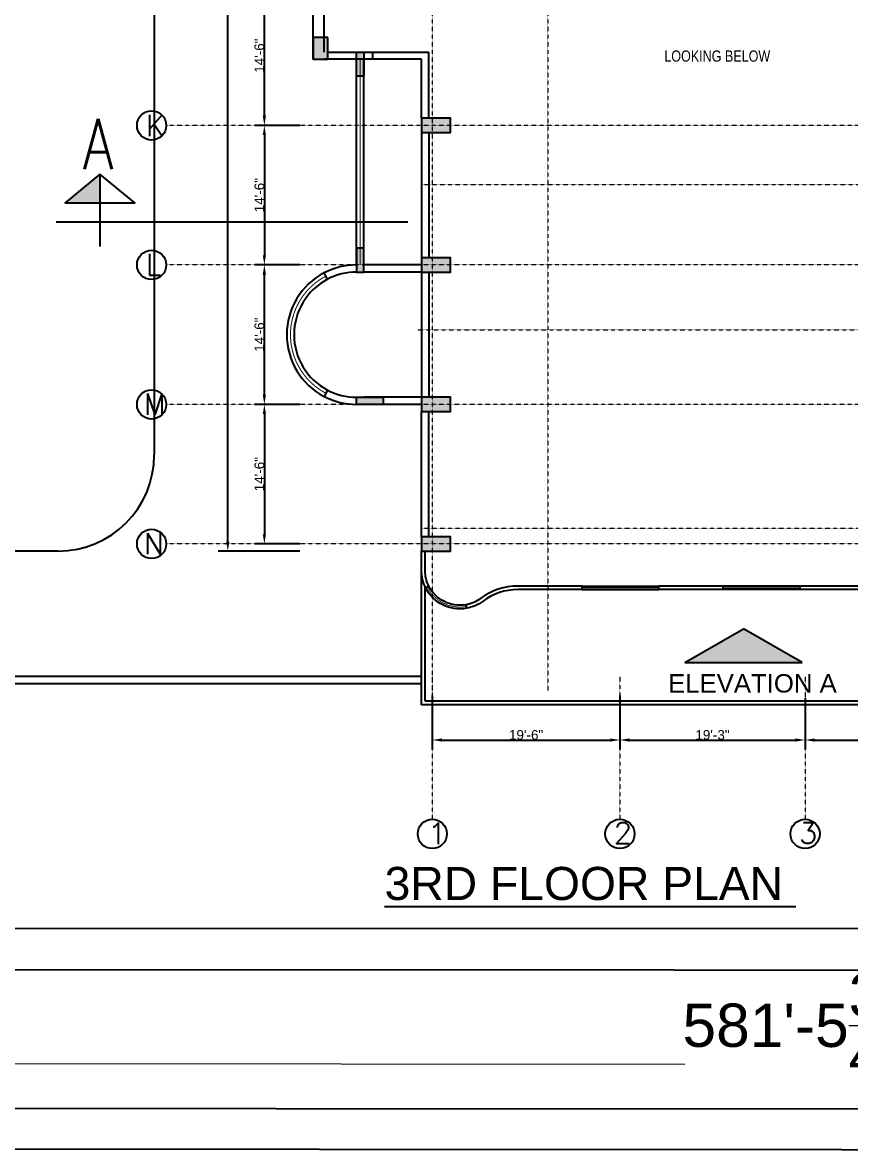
# Model space of a CAD drawing. Header units: inches. Extents: x -110725 to 51121, y 8404 to 44825.
# Drawn here: x 45211 to 46243, y 20005 to 21415 of the extents above; entities that cross this region are included whole.
import ezdxf
from ezdxf.enums import TextEntityAlignment as Align

# ---------------------------------------------------------------- set-up
doc = ezdxf.new("R2010")
doc.units = ezdxf.units.IN
doc.header["$LTSCALE"] = 0.1
doc.header["$MEASUREMENT"] = 0
doc.linetypes.add('CENTER', pattern=[2, 1.25, -0.25, 0.25, -0.25])
doc.layers.get('0').update_dxf_attribs({"color": 1, "lineweight": 0})
doc.layers.get('Defpoints').update_dxf_attribs({"lineweight": 0})
for name, color, linetype in [('building', 6, 'Continuous'), ('Column Hatch', 7, 'Continuous'), ('COLUMNS', 200, 'Continuous'), ('GF', 1, 'Continuous'), ('GFT', 4, 'Continuous'), ('GFW', 5, 'Continuous'), ('GREEN BELT', 80, 'Continuous'), ('road', 8, 'Continuous'), ('TUFF TIL', 6, 'Continuous')]:
    doc.layers.add(name, color=color, linetype=linetype)
for name, color, linetype, lineweight in [('dim', 252, 'Continuous', 0), ('GRID', 8, 'CENTER', 0), ('TEXT', 3, 'Continuous', 0)]:
    doc.layers.add(name, color=color, linetype=linetype, lineweight=lineweight)
doc.styles.add('as', font='arial.ttf')
doc.styles.add('ATIF', font='arial.ttf')
doc.styles.add('EHSAN', font='arial.ttf', dxfattribs={"height": 54})
doc.styles.add('ROMAND', font='romand.shx')
doc.styles.get("Standard").update_dxf_attribs({"font": 'arial.ttf'})
doc.styles.add('style1', font='simplex.shx', dxfattribs={"width": 0.8})
doc.dimstyles.new('DIM', dxfattribs={"dimtxt": 15, "dimasz": 9, "dimexe": 0.25, "dimexo": 3, "dimgap": 0.125, "dimtad": 1, "dimdec": 3, "dimzin": 3, "dimdsep": 46, "dimlunit": 4, "dimtxsty": 'ROMAND', "dimcen": 0.125, "dimaunit": 1, "dimadec": 0, "dimazin": 0, "dimtfac": 0.75, "dimtdec": 3, "dimtix": 1, "dimtofl": 0, "dimtmove": 2, "dimatfit": 3, "dimfxl": 1, "dimtolj": 1, "dimtzin": 3, "dimarcsym": 1})
doc.dimstyles.new('DIM1', dxfattribs={"dimtxt": 54, "dimasz": 6, "dimexe": 6, "dimexo": 3, "dimgap": 1, "dimtad": 0, "dimzin": 0, "dimdsep": 46, "dimlunit": 4, "dimtxsty": 'EHSAN', "dimblk": 'ARCHTICK', "dimcen": 3, "dimdle": 6, "dimclrd": 4, "dimclre": 4, "dimclrt": 6, "dimadec": 0, "dimazin": 0, "dimtfac": 1, "dimtofl": 0, "dimtmove": 1, "dimatfit": 3, "dimldrblk": 'ARCHTICK', "dimfxl": 4, "dimtolj": 1, "dimtzin": 3, "dimlwd": -1, "dimlwe": -1, "dimarcsym": 0})

# ---------------------------------------------------------------- blocks, each defined once
blk = doc.blocks.new('_ArchTick')
at = {"color": 0, "linetype": 'ByBlock', "const_width": 0.15}
blk.add_lwpolyline([(-0.5, -0.5), (0.5, 0.5)], dxfattribs=at)
blk = doc.blocks.new('*D2540')
at = {"layer": 'Defpoints', "color": 0, "transparency": 16777216}
for p in [(42639.6, 20479.4, 1175.7), (49617.4, 20472.2, 1175.7), (42639.2, 20119)]:
    blk.add_point(p, dxfattribs=at)
at = {"layer": 'dim', "color": 4, "transparency": 16777216}
for p, q in [((42639.6, 20476.4), (42639.2, 20113)), ((49617.4, 20469.2), (49617, 20105.8)), ((42615.2, 20119), (46036.6, 20115.5)), ((49641, 20111.7), (46307, 20115.2))]:
    blk.add_line(p, q, dxfattribs=at)
at = {"layer": 'dim', "color": 4, "transparency": 16777216, "xscale": 24, "yscale": 24, "zscale": 24}
for p, rotation in [((42639.2, 20119), 179.9406067498752), ((49617, 20111.8), 359.9406067498751)]:
    blk.add_blockref('_ArchTick', p, dxfattribs=dict(at, rotation=rotation))
at = {"layer": 'dim', "color": 6, "transparency": 16777216, "insert": (46171.9, 20163.9), "char_height": 54, "attachment_point": 5, "rotation": 359.9406, "style": 'EHSAN'}
blk.add_mtext('\\A1;581\'-5{\\H1x;\\S3/4;}"', dxfattribs=at)
blk = doc.blocks.new('*D2541')
at = {"layer": 'Defpoints', "color": 0, "transparency": 16777216}
for p in [(46220.3, 23059.7), (46077.5, 22829.6), (49678, 20595.2, 1175.7)]:
    blk.add_point(p, dxfattribs=at)
at = {"layer": 'dim', "color": 4, "transparency": 16777216}
for p, q in [((46199.9, 23072.3), (47906.3, 22013.3)), ((46079.1, 22832.1), (46223.5, 23064.8)), ((49841.1, 20812.6), (48134.7, 21871.6)), ((49679.5, 20597.7), (49823.9, 20830.4))]:
    blk.add_line(p, q, dxfattribs=at)
at = {"layer": 'dim', "color": 4, "transparency": 16777216, "xscale": 24, "yscale": 24, "zscale": 24}
for p, rotation in [((46220.3, 23059.7), 148.1765203500402), ((49820.7, 20825.3), 328.1765203500402)]:
    blk.add_blockref('_ArchTick', p, dxfattribs=dict(at, rotation=rotation))
at = {"layer": 'dim', "color": 6, "transparency": 16777216, "insert": (48020.5, 21942.5), "char_height": 54, "attachment_point": 5, "rotation": 328.1765, "style": 'EHSAN'}
blk.add_mtext('\\A1;353\'-1{\\H1x;\\S1/2;}"', dxfattribs=at)
blk = doc.blocks.new('*D3233')
at = {"layer": 'Defpoints', "color": 0, "transparency": 16777216}
for p in [(45562.7, 20938.3), (45512.3, 20764.3), (45562.7, 20764.3)]:
    blk.add_point(p, dxfattribs=at)
at = {"layer": 'dim', "color": 2, "lineweight": -2, "transparency": 16777216}
for p, q in [((45556.7, 20938.3), (45500.3, 20938.3)), ((45556.7, 20764.3), (45500.3, 20764.3))]:
    blk.add_line(p, q, dxfattribs=at)
at = {"layer": 'dim', "color": 4, "lineweight": -2, "transparency": 16777216}
blk.add_line((45512.3, 20926.3), (45512.3, 20776.3), dxfattribs=at)
at = {"layer": 'dim', "color": 4, "transparency": 16777216}
for points in [[(45510.3, 20926.3), (45514.3, 20926.3), (45512.3, 20938.3)], [(45510.3, 20776.3), (45514.3, 20776.3), (45512.3, 20764.3)]]:
    blk.add_solid(points, dxfattribs=at)
at = {"layer": 'dim', "color": 3, "transparency": 16777216, "insert": (45506.1, 20851.3), "char_height": 12, "attachment_point": 5, "rotation": 90}
blk.add_mtext('\\A1;14\'-6"', dxfattribs=at)
blk = doc.blocks.new('*D3234')
at = {"layer": 'Defpoints', "color": 0, "transparency": 16777216}
for p in [(45562.7, 21286.3), (45512.3, 21112.3), (45562.7, 21112.3)]:
    blk.add_point(p, dxfattribs=at)
at = {"layer": 'dim', "color": 2, "lineweight": -2, "transparency": 16777216}
for p, q in [((45556.7, 21286.3), (45500.3, 21286.3)), ((45556.7, 21112.3), (45500.3, 21112.3))]:
    blk.add_line(p, q, dxfattribs=at)
at = {"layer": 'dim', "color": 4, "lineweight": -2, "transparency": 16777216}
blk.add_line((45512.3, 21274.3), (45512.3, 21124.3), dxfattribs=at)
at = {"layer": 'dim', "color": 4, "transparency": 16777216}
for points in [[(45510.3, 21274.3), (45514.3, 21274.3), (45512.3, 21286.3)], [(45510.3, 21124.3), (45514.3, 21124.3), (45512.3, 21112.3)]]:
    blk.add_solid(points, dxfattribs=at)
at = {"layer": 'dim', "color": 3, "transparency": 16777216, "insert": (45506.1, 21199.3), "char_height": 12, "attachment_point": 5, "rotation": 90}
blk.add_mtext('\\A1;14\'-6"', dxfattribs=at)
blk = doc.blocks.new('*D3235')
at = {"layer": 'Defpoints', "color": 0, "transparency": 16777216}
for p in [(45512.3, 21112.3), (45562.7, 21112.3), (45562.7, 20938.3)]:
    blk.add_point(p, dxfattribs=at)
at = {"layer": 'dim', "color": 2, "lineweight": -2, "transparency": 16777216}
for p, q in [((45556.7, 21112.3), (45500.3, 21112.3)), ((45556.7, 20938.3), (45500.3, 20938.3))]:
    blk.add_line(p, q, dxfattribs=at)
at = {"layer": 'dim', "color": 4, "lineweight": -2, "transparency": 16777216}
blk.add_line((45512.3, 20950.3), (45512.3, 21100.3), dxfattribs=at)
at = {"layer": 'dim', "color": 4, "transparency": 16777216}
for points in [[(45510.3, 21100.3), (45514.3, 21100.3), (45512.3, 21112.3)], [(45510.3, 20950.3), (45514.3, 20950.3), (45512.3, 20938.3)]]:
    blk.add_solid(points, dxfattribs=at)
at = {"layer": 'dim', "color": 3, "transparency": 16777216, "insert": (45506.1, 21025.3), "char_height": 12, "attachment_point": 5, "rotation": 90}
blk.add_mtext('\\A1;14\'-6"', dxfattribs=at)
blk = doc.blocks.new('*D3237')
at = {"layer": 'Defpoints', "color": 0, "transparency": 16777216}
for p in [(45512.3, 21460.3), (45562.7, 21460.3), (45562.7, 21286.3)]:
    blk.add_point(p, dxfattribs=at)
at = {"layer": 'dim', "color": 2, "lineweight": -2, "transparency": 16777216}
for p, q in [((45556.7, 21460.3), (45500.3, 21460.3)), ((45556.7, 21286.3), (45500.3, 21286.3))]:
    blk.add_line(p, q, dxfattribs=at)
at = {"layer": 'dim', "color": 4, "lineweight": -2, "transparency": 16777216}
blk.add_line((45512.3, 21298.3), (45512.3, 21448.3), dxfattribs=at)
at = {"layer": 'dim', "color": 4, "transparency": 16777216}
for points in [[(45510.3, 21448.3), (45514.3, 21448.3), (45512.3, 21460.3)], [(45510.3, 21298.3), (45514.3, 21298.3), (45512.3, 21286.3)]]:
    blk.add_solid(points, dxfattribs=at)
at = {"layer": 'dim', "color": 3, "transparency": 16777216, "insert": (45506.1, 21373.3), "char_height": 12, "attachment_point": 5, "rotation": 90}
blk.add_mtext('\\A1;14\'-6"', dxfattribs=at)
blk = doc.blocks.new('*D3242')
at = {"layer": 'Defpoints', "color": 0, "transparency": 16777216}
for p in [(45721.8, 20581.3), (45955.8, 20581.3), (45955.8, 20519.7)]:
    blk.add_point(p, dxfattribs=at)
at = {"layer": 'dim', "color": 2, "lineweight": -2, "transparency": 16777216}
for p, q in [((45721.8, 20575.3), (45721.8, 20507.7)), ((45955.8, 20575.3), (45955.8, 20507.7))]:
    blk.add_line(p, q, dxfattribs=at)
at = {"layer": 'dim', "color": 4, "lineweight": -2, "transparency": 16777216}
blk.add_line((45733.8, 20519.7), (45943.8, 20519.7), dxfattribs=at)
at = {"layer": 'dim', "color": 4, "transparency": 16777216}
for points in [[(45733.8, 20521.7), (45733.8, 20517.7), (45721.8, 20519.7)], [(45943.8, 20521.7), (45943.8, 20517.7), (45955.8, 20519.7)]]:
    blk.add_solid(points, dxfattribs=at)
at = {"layer": 'dim', "color": 3, "transparency": 16777216, "insert": (45838.8, 20526), "char_height": 12, "attachment_point": 5}
blk.add_mtext('\\A1;19\'-6"', dxfattribs=at)
blk = doc.blocks.new('*D3243')
at = {"layer": 'Defpoints', "color": 0, "transparency": 16777216}
for p in [(45955.8, 20578.3), (46186.8, 20578.3), (46186.8, 20519.7)]:
    blk.add_point(p, dxfattribs=at)
at = {"layer": 'dim', "color": 2, "lineweight": -2, "transparency": 16777216}
for p, q in [((45955.8, 20572.3), (45955.8, 20507.7)), ((46186.8, 20572.3), (46186.8, 20507.7))]:
    blk.add_line(p, q, dxfattribs=at)
at = {"layer": 'dim', "color": 4, "lineweight": -2, "transparency": 16777216}
blk.add_line((45967.8, 20519.7), (46174.8, 20519.7), dxfattribs=at)
at = {"layer": 'dim', "color": 4, "transparency": 16777216}
for points in [[(45967.8, 20521.7), (45967.8, 20517.7), (45955.8, 20519.7)], [(46174.8, 20521.7), (46174.8, 20517.7), (46186.8, 20519.7)]]:
    blk.add_solid(points, dxfattribs=at)
at = {"layer": 'dim', "color": 3, "transparency": 16777216, "insert": (46071.3, 20526), "char_height": 12, "attachment_point": 5}
blk.add_mtext('\\A1;19\'-3"', dxfattribs=at)
blk = doc.blocks.new('*D3244')
at = {"layer": 'Defpoints', "color": 0, "transparency": 16777216}
for p in [(46186.8, 20575.3), (46432.8, 20575.3), (46432.8, 20519.7)]:
    blk.add_point(p, dxfattribs=at)
at = {"layer": 'dim', "color": 2, "lineweight": -2, "transparency": 16777216}
for p, q in [((46186.8, 20569.3), (46186.8, 20507.7)), ((46432.8, 20569.3), (46432.8, 20507.7))]:
    blk.add_line(p, q, dxfattribs=at)
at = {"layer": 'dim', "color": 4, "lineweight": -2, "transparency": 16777216}
blk.add_line((46198.8, 20519.7), (46420.8, 20519.7), dxfattribs=at)
at = {"layer": 'dim', "color": 4, "transparency": 16777216}
for points in [[(46198.8, 20521.7), (46198.8, 20517.7), (46186.8, 20519.7)], [(46420.8, 20521.7), (46420.8, 20517.7), (46432.8, 20519.7)]]:
    blk.add_solid(points, dxfattribs=at)
at = {"layer": 'dim', "color": 3, "transparency": 16777216, "insert": (46309.8, 20526), "char_height": 12, "attachment_point": 5}
blk.add_mtext('\\A1;20\'-6"', dxfattribs=at)
blk = doc.blocks.new('*D3246')
at = {"layer": 'Defpoints', "color": 0, "transparency": 16777216}
for p in [(45466.7, 22313.8), (45562.7, 22313.8), (45562.7, 20755.3)]:
    blk.add_point(p, dxfattribs=at)
at = {"layer": 'dim', "color": 2, "lineweight": -2, "transparency": 16777216}
for p, q in [((45556.7, 22313.8), (45454.7, 22313.8)), ((45556.7, 20755.3), (45454.7, 20755.3))]:
    blk.add_line(p, q, dxfattribs=at)
at = {"layer": 'dim', "color": 4, "lineweight": -2, "transparency": 16777216}
blk.add_line((45466.7, 20767.3), (45466.7, 22301.8), dxfattribs=at)
at = {"layer": 'dim', "color": 4, "transparency": 16777216}
for points in [[(45464.7, 22301.8), (45468.7, 22301.8), (45466.7, 22313.8)], [(45464.7, 20767.3), (45468.7, 20767.3), (45466.7, 20755.3)]]:
    blk.add_solid(points, dxfattribs=at)
at = {"layer": 'dim', "color": 3, "transparency": 16777216, "insert": (45455.9, 21534.5), "char_height": 12, "attachment_point": 5, "rotation": 90}
blk.add_mtext('\\A1;129\'-10{\\H0.75x;\\S1/2;}"', dxfattribs=at)

msp = doc.modelspace()

# ---------------------------------------------------------------- hatches: boundary and pattern name
at = {"layer": 'Column Hatch'}
for points in [[(45591.31287, 21395.7792), (45573.31287, 21395.7792), (45573.31287, 21368.7792), (45591.31287, 21368.7792)], [(45627.31287, 21377.7792), (45636.31287, 21377.7792), (45636.31287, 21347.7792), (45627.31287, 21347.7792)], [(45744.31287, 21295.2792), (45708.31287, 21295.2792), (45708.31287, 21277.2792), (45744.31287, 21277.2792)], [(45627.30622, 21103.2792), (45636.30622, 21103.2792), (45636.30622, 21133.2792), (45627.30622, 21133.2792)], [(45744.31287, 21121.2792), (45708.31287, 21121.2792), (45708.31287, 21103.2792), (45744.31287, 21103.2792)], [(45627.31287, 20947.2792), (45660.31287, 20947.2792), (45660.31287, 20938.2792), (45627.31287, 20938.2792)], [(45744.31287, 20947.2792), (45708.31287, 20947.2792), (45708.31287, 20929.2792), (45744.31287, 20929.2792)], [(45744.31287, 20773.2792), (45708.31287, 20773.2792), (45708.31287, 20755.2792), (45744.31287, 20755.2792)]]:
    msp.add_hatch(color=256, dxfattribs=at).paths.add_polyline_path(points)
at = {"layer": 'GF'}
for points in [[(45307.12679, 21189.83109), (45307.12679, 21225.32739), (45263.63446, 21189.83109)], [(46109.85655, 20658.45121), (46036.65558, 20616.18861), (46183.05751, 20616.18861)]]:
    msp.add_hatch(color=256, dxfattribs=at).paths.add_polyline_path(points)

# ---------------------------------------------------------------- linework, layer by layer
at = {"layer": 'building', "linetype": 'Continuous', "elevation": 1.07221}
msp.add_lwpolyline([(43531.66734, 24283.46768), (46076.03119, 22826.982), (49677.95572, 20595.17907), (49617.35356, 20283.36427), (43394.81384, 20285.00184)], dxfattribs=at)
at = {"layer": 'COLUMNS', "elevation": 1.07221}
for points in [[(45591.31287, 21395.7792), (45573.31287, 21395.7792), (45573.31287, 21368.7792), (45591.31287, 21368.7792)], [(45627.31287, 21377.7792), (45636.31287, 21377.7792), (45636.31287, 21347.7792), (45627.31287, 21347.7792)], [(45708.31287, 21277.2792), (45744.31287, 21277.2792), (45744.31287, 21295.2792), (45708.31287, 21295.2792)], [(45627.30622, 21103.2792), (45636.30622, 21103.2792), (45636.30622, 21133.2792), (45627.30622, 21133.2792)], [(45708.31287, 21103.2792), (45744.31287, 21103.2792), (45744.31287, 21121.2792), (45708.31287, 21121.2792)], [(45627.31287, 20947.2792), (45660.31287, 20947.2792), (45660.31287, 20938.2792), (45627.31287, 20938.2792)], [(45708.31287, 20929.2792), (45744.31287, 20929.2792), (45744.31287, 20947.2792), (45708.31287, 20947.2792)], [(45708.31287, 20755.2792), (45744.31287, 20755.2792), (45744.31287, 20773.2792), (45708.31287, 20773.2792)]]:
    msp.add_lwpolyline(points, close=True, dxfattribs=at)
at = {"layer": 'GF'}
for p, q in [((45573.31287, 21368.7792, 1.07221), (45573.31287, 21467.0292, 1.07221)), ((45586.81287, 21377.7792, 1.07221), (45586.81287, 21467.0292, 1.07221)), ((45591.31287, 21377.7792, 1.07221), (45717.31287, 21377.7792, 1.07221)), ((45647.56287, 21368.7792, 1.07221), (45647.56287, 21377.7792, 1.07221)), ((45717.31287, 21295.2792, 1.07221), (45717.31287, 21377.7792, 1.07221)), ((45708.31287, 21368.7792, 1.07221), (45586.81287, 21368.7792, 1.07221)), ((45708.31287, 21295.2792, 1.07221), (45708.31287, 21368.7792, 1.07221)), ((45708.31287, 21277.2792, 1.07221), (45708.31287, 21121.2792, 1.07221)), ((45717.31287, 21277.2792, 1.07221), (45717.31287, 21121.2792, 1.07221)), ((45307.12679, 21225.32739, 1.07221), (45307.12679, 21135.33674, 1.07221)), ((45252.76138, 21165.88411, 1.07221), (45691.4165, 21165.88411, 1.07221)), ((45708.31287, 21112.2792, 1.07221), (45636.31952, 21112.2792, 1.07221)), ((45591.07111, 21094.34477, 1.07221), (45586.8886, 21102.31388, 1.07221)), ((45708.31287, 21103.2792, 1.07221), (45636.31952, 21103.2792, 1.07221)), ((45708.31287, 21103.2792, 1.07221), (45708.31287, 20947.2792, 1.07221)), ((45717.31287, 21103.2792, 1.07221), (45717.31287, 20947.2792, 1.07221)), ((45591.07111, 20956.21363, 1.07221), (45586.8886, 20948.24453, 1.07221)), ((45708.31287, 20947.2792, 1.07221), (45636.31952, 20947.2792, 1.07221)), ((45708.31287, 20938.2792, 1.07221), (45636.31952, 20938.2792, 1.07221)), ((45708.31287, 20773.2792, 1.07221), (45708.31287, 20929.2792, 1.07221)), ((45717.31287, 20773.2792, 1.07221), (45717.31287, 20929.2792, 1.07221)), ((45717.55927, 20711.52045, 1.07221), (45713.55027, 20709.47644, 1.07221)), ((45908.56287, 20707.2792, 1.07221), (45908.56287, 20711.7792, 1.07221)), ((46004.56287, 20707.2792, 1.07221), (46004.56287, 20711.7792, 1.07221)), ((46084.81287, 20707.2792, 1.07221), (46084.81287, 20711.7792, 1.07221)), ((46180.81287, 20707.2792, 1.07221), (46180.81287, 20711.7792, 1.07221)), ((45763.75802, 20688.42107, 1.07221), (45764.52821, 20683.98747, 1.07221)), ((46036.65558, 20616.18861, 1.07221), (46109.85655, 20658.45121, 1.07221)), ((46183.05751, 20616.18861, 1.07221), (46109.85655, 20658.45121, 1.07221)), ((46036.65558, 20616.18861, 1.07221), (46183.05751, 20616.18861, 1.07221))]:
    msp.add_line(p, q, dxfattribs=at)
at = {"layer": 'GF', "elevation": 1.07221}
msp.add_lwpolyline([(45307.12679, 21225.32739), (45263.63446, 21189.83109), (45350.61913, 21189.83109)], close=True, dxfattribs=at)
for points in [[(45713.55027, 20709.47644, -0.1184243221), (45708.31287, 20731.2792), (45708.31287, 20755.2792)], [(45717.55927, 20711.52045, -0.1184243221), (45712.81287, 20731.2792), (45712.81287, 20755.2792)], [(45908.56287, 20711.7792), (45828.31287, 20711.7792, 0.1622776602), (45782.41287, 20696.4792, -0.1184243221), (45763.75802, 20688.42107)], [(45908.56287, 20707.2792), (45828.31287, 20707.2792, 0.1622776602), (45785.11287, 20692.8792, -0.1184243221), (45764.52821, 20683.98747)]]:
    msp.add_lwpolyline(points, format="xyb", dxfattribs=at)
for points in [[(46084.81287, 20711.7792), (46004.56287, 20711.7792)], [(46084.81287, 20707.2792), (46004.56287, 20707.2792)], [(46261.06287, 20711.7792), (46180.81287, 20711.7792)], [(46261.06287, 20707.2792), (46180.81287, 20707.2792)]]:
    msp.add_lwpolyline(points, dxfattribs=at)
at = {"layer": 'GF'}
for radius, start, end in [(87, 90, 117.69230769), (78, 90, 117.69230769), (78, 242.30769231, 270), (87, 242.30769231, 270)]:
    msp.add_arc((45627.31952, 21025.2792, 1.07221), radius, start, end, dxfattribs=at)
at = {"layer": 'GFT'}
for centre in [(45371.65737, 21286.2792, 1.07221), (45371.65737, 21112.2792, 1.07221), (45371.65737, 20938.2792, 1.07221), (45371.65737, 20764.2792, 1.07221), (45721.81287, 20402.54844, 1.07221), (45955.81287, 20402.54844, 1.07221), (46186.81287, 20402.54844, 1.07221)]:
    msp.add_circle(centre, 18.23575, dxfattribs=at)
at = {"layer": 'GFW'}
for p, q in [((45627.31287, 21112.2792, 1.07221), (45627.31287, 21368.7792, 1.07221)), ((45636.31287, 21112.2792, 1.07221), (45636.31287, 21368.7792, 1.07221))]:
    msp.add_line(p, q, dxfattribs=at)
at = {"layer": 'GFW', "color": 2}
for p, q in [((45708.31287, 20563.53135, 1.07221), (45708.31287, 20731.2792, 1.07221)), ((45712.81287, 20568.03135, 1.07221), (45712.81287, 20710.98758, 1.07221)), ((46437.31287, 20563.53135, 1.07221), (45708.31287, 20563.53135, 1.07221)), ((46432.81287, 20568.03135, 1.07221), (45712.81287, 20568.03135, 1.07221))]:
    msp.add_line(p, q, dxfattribs=at)
at = {"layer": 'GFW', "const_width": 1.25, "elevation": 1.07221}
for points in [[(45631.81287, 21112.2792), (45631.81287, 21368.7792)], [(45908.56287, 20709.5292), (46004.56287, 20709.5292)], [(46180.81287, 20709.5292), (46084.81287, 20709.5292)]]:
    msp.add_lwpolyline(points, dxfattribs=at)
at = {"layer": 'GFW', "elevation": 1.07221}
for points, const_width in [([(45588.97986, 20952.22908, -0.6045210744), (45588.97986, 21098.32933, 4.0571594856)], 1.25), ([(45764.14312, 20686.20427, -0.3289758475), (45715.55477, 20710.49844, -0.3289758475)], 1)]:
    msp.add_lwpolyline(points, format="xyb", dxfattribs=dict(at, const_width=const_width))
for points in [[(45764.52821, 20683.98747, -0.3289758475), (45713.55027, 20709.47644)], [(45763.75802, 20688.42107, -0.3289758475), (45717.55927, 20711.52045)]]:
    msp.add_lwpolyline(points, format="xyb", dxfattribs=at)
for points in [[(45908.56287, 20711.7792), (46004.56287, 20711.7792)], [(45908.56287, 20707.2792), (46004.56287, 20707.2792)], [(46180.81287, 20711.7792), (46084.81287, 20711.7792)], [(46180.81287, 20707.2792), (46084.81287, 20707.2792)]]:
    msp.add_lwpolyline(points, dxfattribs=at)
at = {"layer": 'GFW'}
for radius in [87, 78]:
    msp.add_arc((45627.31952, 21025.2792, 1.07221), radius, 117.69230769, 242.30769231, dxfattribs=at)
at = {"layer": 'GREEN BELT', "linetype": 'Continuous'}
for p, q in [((45374.91825, 22653.25898), (45374.91825, 20875.2792)), ((45254.91825, 20755.2792), (43770.63644, 20755.2792))]:
    msp.add_line(p, q, dxfattribs=at)
msp.add_arc((45254.91825, 20875.2792), 120, 270, 0, dxfattribs=at)
at = {"layer": 'GRID'}
for p, q in [((45721.81287, 22312.2792, 1.07221), (45721.81287, 20581.2792, 1.07221)), ((45865.81287, 22312.2792, 1.07221), (45865.81287, 20581.2792, 1.07221)), ((46414.81287, 21286.2792, 1.07221), (45389.89312, 21286.2792, 1.07221)), ((45708.31287, 21212.7792, 1.07221), (46683.81287, 21212.7792, 1.07221)), ((46414.81287, 21112.2792, 1.07221), (45389.89312, 21112.2792, 1.07221)), ((45703.81287, 21031.2792, 1.07221), (46683.81287, 21031.2792, 1.07221)), ((46414.81287, 20938.2792, 1.07221), (45389.89312, 20938.2792, 1.07221)), ((45708.31287, 20783.7792, 1.07221), (46683.81287, 20783.7792, 1.07221)), ((46414.81287, 20764.2792, 1.07221), (45389.89312, 20764.2792, 1.07221)), ((45721.81287, 20599.2792, 1.07221), (45721.81287, 20420.7842, 1.07221)), ((45955.81287, 20599.2792, 1.07221), (45955.81287, 20420.7842, 1.07221)), ((46186.81287, 20599.2792, 1.07221), (46186.81287, 20420.7842, 1.07221))]:
    msp.add_line(p, q, dxfattribs=at)
at = {"layer": 'road', "linetype": 'Continuous'}
for points, elevation in [([(36056.00072, 20237.24667), (50010.12547, 20231.50136), (49997.20725, 20463.11896)], -5.95671), ([(35161.33935, 20064.42399), (50709.73772, 20058.02228), (51000.53935, 20058.33929)], -8.69679), ([(51093.15663, 20005.33655), (50790.72623, 20005.60601), (35161.33935, 20015.66447)], 4.05056)]:
    msp.add_lwpolyline(points, dxfattribs=dict(at, elevation=elevation))
at = {"layer": 'TUFF TIL', "linetype": 'Continuous'}
for p, q in [((45708.31287, 20598.95053), (44036.63325, 20598.95053)), ((45708.31287, 20589.95053), (44040.36117, 20589.95053))]:
    msp.add_line(p, q, dxfattribs=at)

# ---------------------------------------------------------------- texts
at = {"layer": 'GFT', "width": 0.8}
msp.add_text('LOOKING BELOW', height=14, dxfattribs=at).set_placement((46077.27725, 21372.79946, -9.84761), align=Align.MIDDLE)
at = {"layer": 'GFT', "style": 'as'}
msp.add_text('ELEVATION A', height=22.96875, dxfattribs=at).set_placement((46121.1015, 20590.39158, 1.07221), align=Align.MIDDLE)
at = {"layer": 'GFT', "attachment_point": 1}
for s, width, insert, char_height, style in [('A', 211.56, (45285.63098, 21294.39111, 1.07221), 62.5, 'style1'), ('{\\Fsimplex|c0;K}', 45.4062311, (45364.53986, 21299.31606, 1.07221), 26.4, 'ROMAND'), ('{\\Fsimplex|c0;L}', 45.4062311, (45364.53986, 21126.02291, 1.07221), 26.4, 'ROMAND'), ('{\\Fsimplex|c0;M}', 45.4062311, (45361.89448, 20951.81215, 1.07221), 26.4, 'ROMAND'), ('{\\Fsimplex|c0;N}', 45.4062311, (45361.89448, 20777.81215, 1.07221), 26.4, 'ROMAND'), ('{\\Fsimplex|c0;1}', 26.4, (45716.47719, 20416.09065, 1.07221), 26.4, 'ROMAND'), ('{\\Fsimplex|c0;2}', 45.4062311, (45948.26043, 20416.82911, 1.07221), 26.4, 'ROMAND'), ('{\\Fsimplex|c0;3}', 45.4062311, (46179.26043, 20416.82911, 1.07221), 26.4, 'ROMAND')]:
    msp.add_mtext_dynamic_manual_height_columns(s, width=width, gutter_width=101.66862, heights=[0], dxfattribs=dict(at, insert=insert, char_height=char_height, style=style))
at = {"layer": 'TEXT', "lineweight": 25, "style": 'ATIF'}
msp.add_text('%%U3RD FLOOR PLAN ', height=41.3134934, dxfattribs=at).set_placement((45662.28541, 20320.10756, -3017.94547))

# ---------------------------------------------------------------- dimensions: what is measured, and where the dimension line sits
at = {"layer": 'dim'}
for base, p1, p2, angle, picture, middle in [((46220.31264, 23059.65468, -1174.66297), (49677.95572, 20595.17907, 1.07221), (46077.53015, 22829.58067, -1174.66297), 148.17652035, '*D2541', (48020.52542, 21942.45388, -1174.66297)), ((42639.249, 20118.98538, -1174.66297), (49617.35356, 20472.16948, 1.07221), (42639.62261, 20479.40266, 1.07221), 179.94060675, '*D2540', (46171.86164, 20163.87297, -1174.66297))]:
    dim = msp.add_linear_dim(base=base, p1=p1, p2=p2, angle=angle, dimstyle='DIM1', override={"dimtxt": 36, "dimasz": 24, "dimdle": 24}, dxfattribs=at)
    dim.commit()
    dim.dimension.update_dxf_attribs({"geometry": picture, "text_midpoint": middle, "dimtype": 161})
for base, p1, p2, angle, picture, middle in [((45466.67965, 22313.7792, 1.07221), (45562.74068, 20755.2792, 1.07221), (45562.74068, 22313.7792, 1.07221), 90, '*D3246', (45455.9155, 21534.5292, 1.07221)), ((45512.30432, 21460.2792, 1.07221), (45562.74068, 21286.2792, 1.07221), (45562.74068, 21460.2792, 1.07221), 90, '*D3237', (45506.05244, 21373.2792, 1.07221)), ((45512.30432, 21112.2792, 1.07221), (45562.74068, 21286.2792, 1.07221), (45562.74068, 21112.2792, 1.07221), 270, '*D3234', (45506.05244, 21199.2792, 1.07221)), ((45512.30432, 21112.2792, 1.07221), (45562.74068, 20938.2792, 1.07221), (45562.74068, 21112.2792, 1.07221), 90, '*D3235', (45506.05244, 21025.2792, 1.07221)), ((45512.30432, 20764.2792, 1.07221), (45562.74068, 20938.2792, 1.07221), (45562.74068, 20764.2792, 1.07221), 270, '*D3233', (45506.05244, 20851.2792, 1.07221))]:
    dim = msp.add_linear_dim(base=base, p1=p1, p2=p2, angle=angle, dimstyle='DIM', override={"dimtxt": 12, "dimasz": 12, "dimexe": 12, "dimexo": 6, "dimtxsty": 'Standard', "dimclrd": 4, "dimclre": 2, "dimclrt": 3, "dimtmove": 1}, dxfattribs=at)
    dim.commit()
    dim.dimension.update_dxf_attribs({"geometry": picture, "text_midpoint": middle})
for base, p1, p2, picture, middle in [((45955.81287, 20519.71208, 1.07221), (45721.81287, 20581.2792, 1.07221), (45955.81287, 20581.2792, 1.07221), '*D3242', (45838.81287, 20525.96396, 1.07221)), ((46186.81287, 20519.71208, 1.07221), (45955.81287, 20578.2792, 1.07221), (46186.81287, 20578.2792, 1.07221), '*D3243', (46071.31287, 20525.96805, 1.07221)), ((46432.81287, 20519.71208, 1.07221), (46186.81287, 20575.2792, 1.07221), (46432.81287, 20575.2792, 1.07221), '*D3244', (46309.81287, 20525.96396, 1.07221))]:
    dim = msp.add_linear_dim(base=base, p1=p1, p2=p2, dimstyle='DIM', override={"dimtxt": 12, "dimasz": 12, "dimexe": 12, "dimexo": 6, "dimtxsty": 'Standard', "dimclrd": 4, "dimclre": 2, "dimclrt": 3, "dimtmove": 1}, dxfattribs=at)
    dim.commit()
    dim.dimension.update_dxf_attribs({"geometry": picture, "text_midpoint": middle})

doc.saveas('drawing.dxf')
